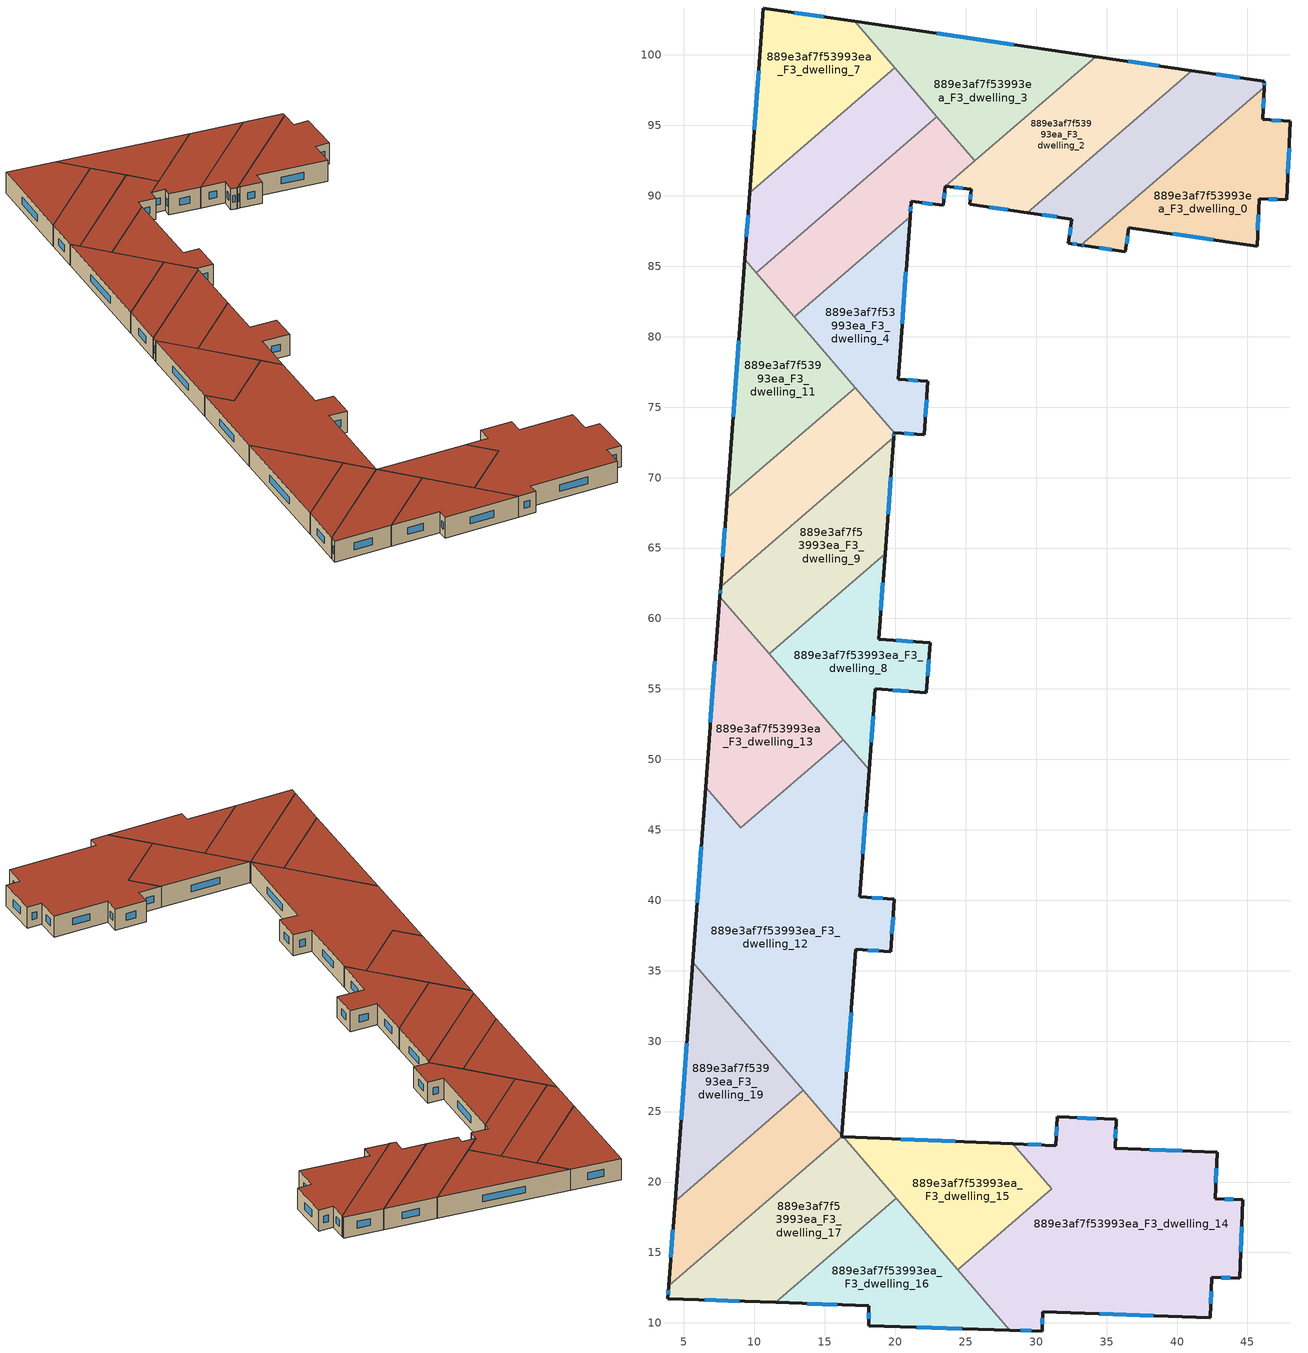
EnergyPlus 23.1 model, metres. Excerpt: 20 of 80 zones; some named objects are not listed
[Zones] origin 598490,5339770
889e3af7f53993ea_F3_dwelling_0
 floor to 889e3af7f53993ea_F2_dwelling_0 (EU_floor_Construction): 46.19,97.72 46.07,95.42 48.03,95.3 47.79,89.71 45.83,89.8 45.68,86.42 36.59,87.75 36.34,86.03 33.49,86.45 33.17,86.5 z9
 wall outside (EU_wall_Construction): 33.17,86.5 33.49,86.45 36.34,86.03 36.59,87.75 45.68,86.42 45.83,89.8 47.79,89.71 48.03,95.3 46.07,95.42 46.19,97.72 z9:12
 wall to 889e3af7f53993ea_F3_dwelling_1 (EU_wall_Construction): 46.19,97.72 33.17,86.5 z9:12
 window (EU_Window_Construction): 45.73,87.57 45.78,88.65 / 39.68,87.29 42.59,86.87 / 36.42,86.62 36.5,87.16 / 34.46,86.31 35.37,86.18 / 33.28,86.49 33.38,86.47 / 46.11,96.21 46.15,96.94 / 47.37,95.34 46.74,95.38 / 47.87,91.61 47.95,93.4 / 46.5,89.77 47.12,89.74 z10.02:10.98
 roof outside (EU_roof_Construction): 45.68,86.42 45.83,89.8 47.79,89.71 48.03,95.3 46.07,95.42 46.19,97.72 33.17,86.5 33.49,86.45 36.34,86.03 36.59,87.75 z12
889e3af7f53993ea_F3_dwelling_1
 floor to 889e3af7f53993ea_F2_dwelling_1 (EU_floor_Construction): 46.2,98.12 46.19,97.72 33.17,86.5 32.29,86.63 32.54,88.35 29.36,88.81 41.04,98.88 z9
 wall outside (EU_wall_Construction): 29.36,88.81 32.54,88.35 32.29,86.63 33.17,86.5 / 46.19,97.72 46.2,98.12 41.04,98.88 z9:12
 wall to 889e3af7f53993ea_F3_dwelling_2 (EU_wall_Construction): 41.04,98.88 29.36,88.81 z9:12
 window (EU_Window_Construction): 32.45,87.76 32.37,87.22 / 30.44,88.65 31.46,88.5 / 44.45,98.38 42.8,98.62 / 46.19,97.86 46.2,97.99 / 32.59,86.59 32.87,86.55 z10.02:10.98
 roof outside (EU_roof_Construction): 46.19,97.72 46.2,98.12 41.04,98.88 29.36,88.81 32.54,88.35 32.29,86.63 33.17,86.5 z12
889e3af7f53993ea_F3_dwelling_10
 floor to 889e3af7f53993ea_F2_dwelling_10 (EU_floor_Construction): 17.16,76.39 19.92,73.19 19.89,72.85 7.6,62.25 8.06,68.55 z9
 wall outside (EU_wall_Construction): 8.06,68.55 7.6,62.25 / 19.89,72.85 19.91,73.19 z9:12
 wall to 889e3af7f53993ea_F3_dwelling_9 (EU_wall_Construction): 7.6,62.25 19.89,72.85 z9:12
 wall to 889e3af7f53993ea_F3_dwelling_11 (EU_wall_Construction): 17.16,76.39 8.06,68.55 z9:12
 wall to 889e3af7f53993ea_F3_dwelling_4 (EU_wall_Construction): 19.92,73.19 17.16,76.39 z9:12
 window (EU_Window_Construction): 7.9,66.41 7.76,64.4 / 19.9,72.97 19.9,73.07 z10.02:10.98
 roof outside (EU_roof_Construction): 19.89,72.85 19.91,73.19 17.16,76.39 8.06,68.55 7.6,62.25 z12
889e3af7f53993ea_F3_dwelling_11
 floor to 889e3af7f53993ea_F2_dwelling_11 (EU_floor_Construction): 9.32,85.49 17.16,76.39 8.06,68.55 z9
 wall outside (EU_wall_Construction): 9.32,85.49 8.06,68.55 z9:12
 wall to 889e3af7f53993ea_F3_dwelling_5 (EU_wall_Construction): 12.81,81.43 10.13,84.55 z9:12
 wall to 889e3af7f53993ea_F3_dwelling_6 (EU_wall_Construction): 10.13,84.55 9.32,85.49 z9:12
 wall to 889e3af7f53993ea_F3_dwelling_4 (EU_wall_Construction): 17.16,76.39 12.81,81.43 z9:12
 window (EU_Window_Construction): 8.89,79.72 8.49,74.31 z10.02:10.98
 roof outside (EU_roof_Construction): 17.16,76.39 9.32,85.49 8.06,68.55 z12
889e3af7f53993ea_F3_dwelling_12
 floor to 889e3af7f53993ea_F2_dwelling_12 (EU_floor_Construction): 18.14,49.26 17.48,40.25 19.94,40.07 19.66,36.35 17.2,36.53 16.22,23.32 5.62,35.61 6.54,48.02 9.02,45.14 16.29,51.41 z9
 wall outside (EU_wall_Construction): 16.22,23.32 17.2,36.53 19.66,36.35 19.94,40.07 17.48,40.25 18.14,49.26 / 6.54,48.02 5.62,35.61 z9:12
 wall to 889e3af7f53993ea_F3_dwelling_13 (EU_wall_Construction): 16.29,51.41 9.02,45.14 6.54,48.02 z9:12
 wall to 889e3af7f53993ea_F3_dwelling_19 (EU_wall_Construction): 5.62,35.61 13.48,26.5 z9:12
 wall to 889e3af7f53993ea_F3_dwelling_8 (EU_wall_Construction): 18.14,49.26 16.29,51.41 z9:12
 wall to 889e3af7f53993ea_F3_dwelling_18 (EU_wall_Construction): 13.48,26.5 16.22,23.32 z9:12
 window (EU_Window_Construction): 18.04,36.47 18.82,36.41 / 16.55,27.81 16.87,32.03 / 6.23,43.79 5.94,39.83 / 17.7,43.32 17.92,46.2 / 19.1,40.13 18.31,40.19 / 19.76,37.61 19.85,38.8 z10.02:10.98
 roof outside (EU_roof_Construction): 16.22,23.32 17.2,36.53 19.66,36.35 19.94,40.07 17.48,40.25 18.14,49.26 16.29,51.41 9.02,45.14 6.54,48.02 5.62,35.61 z12
889e3af7f53993ea_F3_dwelling_13
 floor to 889e3af7f53993ea_F2_dwelling_13 (EU_floor_Construction): 7.55,61.56 16.29,51.41 9.02,45.14 6.54,48.02 z9
 wall outside (EU_wall_Construction): 7.55,61.56 6.54,48.02 z9:12
 wall to 889e3af7f53993ea_F3_dwelling_9 (EU_wall_Construction): 11.04,57.5 7.55,61.56 z9:12
 wall to 889e3af7f53993ea_F3_dwelling_8 (EU_wall_Construction): 16.29,51.41 11.04,57.5 z9:12
 window (EU_Window_Construction): 7.2,56.95 6.88,52.62 z10.02:10.98
 roof outside (EU_roof_Construction): 16.29,51.41 7.55,61.56 6.54,48.02 9.02,45.14 z12
889e3af7f53993ea_F3_dwelling_14
 floor to 889e3af7f53993ea_F2_dwelling_14 (EU_floor_Construction): 42.85,22.11 42.7,18.82 44.68,18.74 44.44,13.16 42.47,13.24 42.34,10.37 30.45,10.78 30.42,9.42 28.14,9.49 24.43,13.79 31.1,19.53 28.36,22.71 31.39,22.59 31.49,24.62 35.69,24.44 35.6,22.41 z9
 wall outside (EU_wall_Construction): 28.14,9.49 30.42,9.42 30.45,10.78 42.34,10.37 42.47,13.24 44.44,13.16 44.68,18.74 42.7,18.82 42.85,22.11 35.6,22.41 35.69,24.44 31.49,24.62 31.39,22.59 28.36,22.71 z9:12
 wall to 889e3af7f53993ea_F3_dwelling_15 (EU_wall_Construction): 28.36,22.71 31.1,19.53 24.43,13.79 z9:12
 wall to 889e3af7f53993ea_F3_dwelling_16 (EU_wall_Construction): 24.43,13.79 28.14,9.49 z9:12
 window (EU_Window_Construction): 40.38,22.21 38.07,22.31 / 42.75,19.94 42.8,20.99 / 44.01,18.77 43.38,18.79 / 44.52,15.06 44.6,16.84 / 43.14,13.21 43.77,13.19 / 42.39,11.35 42.43,12.26 / 34.5,10.64 38.3,10.51 / 30.43,9.89 30.44,10.32 / 28.91,9.47 29.64,9.45 / 30.36,22.63 29.39,22.67 / 31.45,23.93 31.42,23.28 / 34.26,24.5 32.92,24.56 / 35.63,23.1 35.66,23.75 z10.02:10.98
 roof outside (EU_roof_Construction): 42.34,10.37 42.47,13.24 44.44,13.16 44.68,18.74 42.7,18.82 42.85,22.11 35.6,22.41 35.69,24.44 31.49,24.62 31.39,22.59 28.36,22.71 31.1,19.53 24.43,13.79 28.14,9.49 30.42,9.42 30.45,10.78 z12
889e3af7f53993ea_F3_dwelling_15
 floor to 889e3af7f53993ea_F2_dwelling_15 (EU_floor_Construction): 28.36,22.71 31.1,19.53 24.43,13.79 16.3,23.22 z9
 wall outside (EU_wall_Construction): 28.36,22.71 16.3,23.22 z9:12
 wall to 889e3af7f53993ea_F3_dwelling_17 (EU_wall_Construction): 16.3,23.22 20.08,18.83 z9:12
 wall to 889e3af7f53993ea_F3_dwelling_16 (EU_wall_Construction): 20.08,18.83 24.43,13.79 z9:12
 window (EU_Window_Construction): 24.26,22.88 20.4,23.05 z10.02:10.98
 roof outside (EU_roof_Construction): 31.1,19.53 28.36,22.71 16.3,23.22 24.43,13.79 z12
889e3af7f53993ea_F3_dwelling_16
 floor to 889e3af7f53993ea_F2_dwelling_16 (EU_floor_Construction): 20.08,18.83 28.14,9.49 18.11,9.79 18.11,11.22 11.53,11.46 z9
 wall outside (EU_wall_Construction): 11.53,11.46 18.11,11.22 18.11,9.79 28.14,9.49 z9:12
 wall to 889e3af7f53993ea_F3_dwelling_17 (EU_wall_Construction): 20.08,18.83 11.53,11.46 z9:12
 window (EU_Window_Construction): 13.77,11.38 15.87,11.3 / 21.52,9.69 24.72,9.6 / 18.11,10.74 18.11,10.28 z10.02:10.98
 roof outside (EU_roof_Construction): 28.14,9.49 20.08,18.83 11.53,11.46 18.11,11.22 18.11,9.79 z12
889e3af7f53993ea_F3_dwelling_17
 floor to 889e3af7f53993ea_F2_dwelling_17 (EU_floor_Construction): 16.3,23.22 20.08,18.83 11.53,11.46 3.85,11.73 3.92,12.63 16.21,23.22 z9
 wall outside (EU_wall_Construction): 3.92,12.63 3.85,11.73 11.53,11.46 / 16.3,23.22 16.21,23.22 z9:12
 wall to 889e3af7f53993ea_F3_dwelling_18 (EU_wall_Construction): 16.21,23.22 3.92,12.63 z9:12
 window (EU_Window_Construction): 6.46,11.64 8.92,11.55 / 3.9,12.32 3.88,12.03 z10.02:10.98
 roof outside (EU_roof_Construction): 20.08,18.83 16.3,23.22 16.21,23.22 3.92,12.63 3.85,11.73 11.53,11.46 z12
889e3af7f53993ea_F3_dwelling_18
 floor to 889e3af7f53993ea_F2_dwelling_18 (EU_floor_Construction): 13.47,26.5 16.22,23.32 16.21,23.22 3.92,12.63 4.37,18.65 z9
 wall outside (EU_wall_Construction): 4.37,18.65 3.92,12.63 / 16.21,23.22 16.22,23.32 z9:12
 wall to 889e3af7f53993ea_F3_dwelling_19 (EU_wall_Construction): 13.47,26.5 4.37,18.65 z9:12
 window (EU_Window_Construction): 4.21,16.6 4.07,14.67 z10.02:10.98
 roof outside (EU_roof_Construction): 16.21,23.22 16.22,23.32 13.47,26.5 4.37,18.65 3.92,12.63 z12
889e3af7f53993ea_F3_dwelling_19
 floor to 889e3af7f53993ea_F2_dwelling_19 (EU_floor_Construction): 5.62,35.61 13.47,26.5 4.37,18.65 z9
 wall outside (EU_wall_Construction): 5.62,35.61 4.37,18.65 z9:12
 window (EU_Window_Construction): 5.2,29.84 4.79,24.42 z10.02:10.98
 roof outside (EU_roof_Construction): 13.47,26.5 5.62,35.61 4.37,18.65 z12
889e3af7f53993ea_F3_dwelling_2
 floor to 889e3af7f53993ea_F2_dwelling_2 (EU_floor_Construction): 41.04,98.88 29.36,88.81 25.28,89.41 25.4,90.47 23.56,90.69 34.21,99.88 z9
 wall outside (EU_wall_Construction): 23.56,90.69 25.4,90.47 25.28,89.41 29.36,88.81 / 41.04,98.88 34.21,99.88 z9:12
 wall to 889e3af7f53993ea_F3_dwelling_3 (EU_wall_Construction): 34.21,99.88 25.64,92.49 z9:12
 wall to 889e3af7f53993ea_F3_dwelling_5 (EU_wall_Construction): 25.64,92.49 23.56,90.69 z9:12
 window (EU_Window_Construction): 26.67,89.2 27.97,89.01 / 25.36,90.11 25.32,89.77 / 24.19,90.62 24.78,90.54 / 38.72,99.22 36.54,99.54 z10.02:10.98
 roof outside (EU_roof_Construction): 41.04,98.88 34.21,99.88 23.56,90.69 25.4,90.47 25.28,89.41 29.36,88.81 z12
889e3af7f53993ea_F3_dwelling_3
 floor to 889e3af7f53993ea_F2_dwelling_3 (EU_floor_Construction): 34.21,99.88 25.64,92.49 17.11,102.39 z9
 wall outside (EU_wall_Construction): 34.21,99.88 17.11,102.39 z9:12
 wall to 889e3af7f53993ea_F3_dwelling_6 (EU_wall_Construction): 19.95,99.1 22.95,95.61 z9:12
 wall to 889e3af7f53993ea_F3_dwelling_5 (EU_wall_Construction): 22.95,95.61 25.64,92.49 z9:12
 wall to 889e3af7f53993ea_F3_dwelling_7 (EU_wall_Construction): 17.11,102.39 19.95,99.1 z9:12
 window (EU_Window_Construction): 28.4,100.73 22.93,101.53 z10.02:10.98
 roof outside (EU_roof_Construction): 34.21,99.88 17.11,102.39 25.64,92.49 z12
889e3af7f53993ea_F3_dwelling_4
 floor to 889e3af7f53993ea_F2_dwelling_4 (EU_floor_Construction): 21.05,88.53 20.2,76.99 22.32,76.84 22.05,73.03 19.92,73.19 12.81,81.43 z9
 wall outside (EU_wall_Construction): 19.92,73.19 22.05,73.03 22.32,76.84 20.2,76.99 21.05,88.53 z9:12
 wall to 889e3af7f53993ea_F3_dwelling_5 (EU_wall_Construction): 21.05,88.53 12.81,81.43 z9:12
 window (EU_Window_Construction): 20.64,73.13 21.32,73.08 / 20.49,80.92 20.76,84.61 / 21.6,76.89 20.92,76.94 / 22.14,74.32 22.23,75.54 z10.02:10.98
 roof outside (EU_roof_Construction): 22.05,73.03 22.32,76.84 20.2,76.99 21.05,88.53 12.81,81.43 19.92,73.19 z12
889e3af7f53993ea_F3_dwelling_5
 floor to 889e3af7f53993ea_F2_dwelling_5 (EU_floor_Construction): 22.95,95.61 25.64,92.49 23.56,90.69 23.39,89.32 21.13,89.6 21.05,88.53 12.81,81.43 10.13,84.55 z9
 wall outside (EU_wall_Construction): 21.05,88.53 21.13,89.6 23.39,89.32 23.56,90.69 z9:12
 wall to 889e3af7f53993ea_F3_dwelling_6 (EU_wall_Construction): 22.95,95.61 10.13,84.55 z9:12
 window (EU_Window_Construction): 23.45,89.79 23.5,90.23 / 21.9,89.51 22.62,89.42 / 21.08,88.9 21.1,89.24 z10.02:10.98
 roof outside (EU_roof_Construction): 23.39,89.32 23.56,90.69 25.64,92.49 22.95,95.61 10.13,84.55 12.81,81.43 21.05,88.53 21.13,89.6 z12
889e3af7f53993ea_F3_dwelling_6
 floor to 889e3af7f53993ea_F2_dwelling_6 (EU_floor_Construction): 19.95,99.1 22.95,95.61 10.13,84.55 9.32,85.49 9.67,90.24 z9
 wall outside (EU_wall_Construction): 9.67,90.24 9.32,85.49 z9:12
 wall to 889e3af7f53993ea_F3_dwelling_7 (EU_wall_Construction): 19.95,99.1 9.67,90.24 z9:12
 window (EU_Window_Construction): 9.55,88.62 9.44,87.1 z10.02:10.98
 roof outside (EU_roof_Construction): 22.95,95.61 19.95,99.1 9.67,90.24 9.32,85.49 10.13,84.55 z12
889e3af7f53993ea_F3_dwelling_7
 floor to 889e3af7f53993ea_F2_dwelling_7 (EU_floor_Construction): 17.11,102.39 19.95,99.1 9.67,90.24 10.64,103.33 z9
 wall outside (EU_wall_Construction): 17.11,102.39 10.64,103.33 9.67,90.24 z9:12
 window (EU_Window_Construction): 10.31,98.88 10,94.69 / 14.91,102.71 12.84,103.01 z10.02:10.98
 roof outside (EU_roof_Construction): 19.95,99.1 17.11,102.39 10.64,103.33 9.67,90.24 z12
889e3af7f53993ea_F3_dwelling_8
 floor to 889e3af7f53993ea_F2_dwelling_8 (EU_floor_Construction): 19.28,64.6 18.83,58.53 22.47,58.27 22.21,54.73 18.57,55.01 18.14,49.26 11.04,57.5 z9
 wall outside (EU_wall_Construction): 18.14,49.26 18.57,55.01 22.21,54.73 22.47,58.27 18.83,58.53 19.28,64.6 z9:12
 wall to 889e3af7f53993ea_F3_dwelling_9 (EU_wall_Construction): 19.28,64.6 11.04,57.5 z9:12
 window (EU_Window_Construction): 19.81,54.91 20.97,54.83 / 18.29,51.22 18.42,53.05 / 18.98,60.6 19.12,62.54 / 21.23,58.36 20.07,58.44 / 22.3,55.93 22.38,57.06 z10.02:10.98
 roof outside (EU_roof_Construction): 18.14,49.26 18.57,55.01 22.21,54.73 22.47,58.27 18.83,58.53 19.28,64.6 11.04,57.5 z12
889e3af7f53993ea_F3_dwelling_9
 floor to 889e3af7f53993ea_F2_dwelling_9 (EU_floor_Construction): 19.89,72.85 19.28,64.6 11.04,57.5 7.55,61.56 7.6,62.25 z9
 wall outside (EU_wall_Construction): 7.6,62.25 7.55,61.56 / 19.28,64.6 19.89,72.85 z9:12
 window (EU_Window_Construction): 7.58,62.02 7.56,61.79 / 19.48,67.41 19.68,70.04 z10.02:10.98
 roof outside (EU_roof_Construction): 19.28,64.6 19.89,72.85 7.6,62.25 7.55,61.56 11.04,57.5 z12
[Building]
EU S2 Campaign: North Axis=0; Terrain=City; Solar Distribution=FullExterior
[Site:Location]
Vienna: Latitude=48; Longitude=16.5; Time Zone=1; Elevation=183
[SizingPeriod:WeatherFileDays]
AnnualSizingPeriod: Begin Month=1; Begin Day of Month=1; End Month=12; End Day of Month=31; Day of Week for Start Day=Monday; Use Weather File Daylight Saving Period=No; Use Weather File Rain and Snow Indicators=No
[MATERIAL]
EU_InternalMass_Material: Roughness=MediumRough; Thickness=0.1; Conductivity=1; Density=1800; Specific Heat=900; Thermal Absorptance=0.9; Solar Absorptance=0.7; Visible Absorptance=0.7
[MATERIAL:NOMASS] Roughness=MediumRough; Thermal Absorptance=0.9; Solar Absorptance=0.7; Visible Absorptance=0.7
Name | Thermal Resistance
EU_wall_NoMass | 0.942466
EU_roof_NoMass | 0.551687
EU_floor_NoMass | 0.66527
[WINDOWMATERIAL:SIMPLEGLAZINGSYSTEM]
EU_Window_SimpleGlazing: UFactor=2.03367; Solar Heat Gain Coefficient=0.65; Visible Transmittance=0.65
[CONSTRUCTION]
EU_wall_Construction: EU_wall_NoMass
EU_roof_Construction: EU_roof_NoMass
EU_floor_Construction: EU_floor_NoMass
EU_Window_Construction: EU_Window_SimpleGlazing
EU_InternalMass_Construction: EU_InternalMass_Material
[ZONE] Type=1; Multiplier=1; Ceiling Height=autocalculate; Floor Area=autocalculate; Part of Total Floor Area=Yes
Name | Volume
889e3af7f53993ea_F3_dwelling_0 | 229.723
889e3af7f53993ea_F3_dwelling_1 | 204.165
889e3af7f53993ea_F3_dwelling_10 | 190.707
889e3af7f53993ea_F3_dwelling_11 | 216.226
889e3af7f53993ea_F3_dwelling_12 | 675.927
889e3af7f53993ea_F3_dwelling_13 | 247.567
889e3af7f53993ea_F3_dwelling_14 | 595.452
889e3af7f53993ea_F3_dwelling_15 | 219.725
889e3af7f53993ea_F3_dwelling_16 | 216.94
889e3af7f53993ea_F3_dwelling_17 | 252.571
889e3af7f53993ea_F3_dwelling_18 | 181.348
889e3af7f53993ea_F3_dwelling_19; 889e3af7f53993ea_F3_dwelling_6 | 216.954
889e3af7f53993ea_F3_dwelling_2 | 234.044
889e3af7f53993ea_F3_dwelling_3 | 221.823
889e3af7f53993ea_F3_dwelling_4 | 201.837
889e3af7f53993ea_F3_dwelling_5 | 210.133
889e3af7f53993ea_F3_dwelling_7 | 216.955
889e3af7f53993ea_F3_dwelling_8 | 216.207
889e3af7f53993ea_F3_dwelling_9 | 241.777
[INTERNALMASS] Construction=EU_InternalMass_Construction
Name | Zone or ZoneList | Surface Area
889e3af7f53993ea_F3_dwelling_0_EU_InternalMass | 889e3af7f53993ea_F3_dwelling_0 | 76.5675
889e3af7f53993ea_F3_dwelling_1_EU_InternalMass | 889e3af7f53993ea_F3_dwelling_1 | 68.0618
889e3af7f53993ea_F3_dwelling_2_EU_InternalMass | 889e3af7f53993ea_F3_dwelling_2 | 78.0177
889e3af7f53993ea_F3_dwelling_3_EU_InternalMass | 889e3af7f53993ea_F3_dwelling_3 | 73.9412
889e3af7f53993ea_F3_dwelling_4_EU_InternalMass | 889e3af7f53993ea_F3_dwelling_4 | 67.2786
889e3af7f53993ea_F3_dwelling_5_EU_InternalMass | 889e3af7f53993ea_F3_dwelling_5 | 70.0436
889e3af7f53993ea_F3_dwelling_6_EU_InternalMass | 889e3af7f53993ea_F3_dwelling_6 | 72.3179
889e3af7f53993ea_F3_dwelling_7_EU_InternalMass | 889e3af7f53993ea_F3_dwelling_7 | 72.3182
889e3af7f53993ea_F3_dwelling_8_EU_InternalMass | 889e3af7f53993ea_F3_dwelling_8 | 72.0693
889e3af7f53993ea_F3_dwelling_9_EU_InternalMass | 889e3af7f53993ea_F3_dwelling_9 | 80.592
889e3af7f53993ea_F3_dwelling_10_EU_InternalMass | 889e3af7f53993ea_F3_dwelling_10 | 63.5678
889e3af7f53993ea_F3_dwelling_11_EU_InternalMass | 889e3af7f53993ea_F3_dwelling_11 | 72.0754
889e3af7f53993ea_F3_dwelling_12_EU_InternalMass | 889e3af7f53993ea_F3_dwelling_12 | 225.314
889e3af7f53993ea_F3_dwelling_13_EU_InternalMass | 889e3af7f53993ea_F3_dwelling_13 | 82.5223
889e3af7f53993ea_F3_dwelling_14_EU_InternalMass | 889e3af7f53993ea_F3_dwelling_14 | 198.482
889e3af7f53993ea_F3_dwelling_15_EU_InternalMass | 889e3af7f53993ea_F3_dwelling_15 | 73.2419
889e3af7f53993ea_F3_dwelling_16_EU_InternalMass | 889e3af7f53993ea_F3_dwelling_16 | 72.3131
889e3af7f53993ea_F3_dwelling_17_EU_InternalMass | 889e3af7f53993ea_F3_dwelling_17 | 84.1903
889e3af7f53993ea_F3_dwelling_18_EU_InternalMass | 889e3af7f53993ea_F3_dwelling_18 | 60.4494
889e3af7f53993ea_F3_dwelling_19_EU_InternalMass | 889e3af7f53993ea_F3_dwelling_19 | 72.3178
[OTHEREQUIPMENT] Fuel Type=Electricity; Design Level Calculation Method=Watts/Area; Power per Zone Floor Area=1; Fraction Latent=0; Fraction Radiant=0; Fraction Lost=0; Carbon Dioxide Generation Rate=0; EndUse Subcategory=EU_Step8_InternalGains
Name | Zone or ZoneList or Space or SpaceList | Schedule
EU_Step8_InternalGain_889e3af7f53993ea_F3_dwelling_0_f000 | 889e3af7f53993ea_F3_dwelling_0 | EU_Step8_GainSchedule_889e3af7f53993ea_F3_dwelling_0_f000
EU_Step8_InternalGain_889e3af7f53993ea_F3_dwelling_1_f000 | 889e3af7f53993ea_F3_dwelling_1 | EU_Step8_GainSchedule_889e3af7f53993ea_F3_dwelling_1_f000
EU_Step8_InternalGain_889e3af7f53993ea_F3_dwelling_2_f000 | 889e3af7f53993ea_F3_dwelling_2 | EU_Step8_GainSchedule_889e3af7f53993ea_F3_dwelling_2_f000
EU_Step8_InternalGain_889e3af7f53993ea_F3_dwelling_3_f000 | 889e3af7f53993ea_F3_dwelling_3 | EU_Step8_GainSchedule_889e3af7f53993ea_F3_dwelling_3_f000
EU_Step8_InternalGain_889e3af7f53993ea_F3_dwelling_4_f000 | 889e3af7f53993ea_F3_dwelling_4 | EU_Step8_GainSchedule_889e3af7f53993ea_F3_dwelling_4_f000
EU_Step8_InternalGain_889e3af7f53993ea_F3_dwelling_5_f000 | 889e3af7f53993ea_F3_dwelling_5 | EU_Step8_GainSchedule_889e3af7f53993ea_F3_dwelling_5_f000
EU_Step8_InternalGain_889e3af7f53993ea_F3_dwelling_6_f000 | 889e3af7f53993ea_F3_dwelling_6 | EU_Step8_GainSchedule_889e3af7f53993ea_F3_dwelling_6_f000
EU_Step8_InternalGain_889e3af7f53993ea_F3_dwelling_7_f000 | 889e3af7f53993ea_F3_dwelling_7 | EU_Step8_GainSchedule_889e3af7f53993ea_F3_dwelling_7_f000
EU_Step8_InternalGain_889e3af7f53993ea_F3_dwelling_8_f000 | 889e3af7f53993ea_F3_dwelling_8 | EU_Step8_GainSchedule_889e3af7f53993ea_F3_dwelling_8_f000
EU_Step8_InternalGain_889e3af7f53993ea_F3_dwelling_9_f000 | 889e3af7f53993ea_F3_dwelling_9 | EU_Step8_GainSchedule_889e3af7f53993ea_F3_dwelling_9_f000
EU_Step8_InternalGain_889e3af7f53993ea_F3_dwelling_10_f000 | 889e3af7f53993ea_F3_dwelling_10 | EU_Step8_GainSchedule_889e3af7f53993ea_F3_dwelling_10_f000
EU_Step8_InternalGain_889e3af7f53993ea_F3_dwelling_11_f000 | 889e3af7f53993ea_F3_dwelling_11 | EU_Step8_GainSchedule_889e3af7f53993ea_F3_dwelling_11_f000
EU_Step8_InternalGain_889e3af7f53993ea_F3_dwelling_12_f000 | 889e3af7f53993ea_F3_dwelling_12 | EU_Step8_GainSchedule_889e3af7f53993ea_F3_dwelling_12_f000
EU_Step8_InternalGain_889e3af7f53993ea_F3_dwelling_13_f000 | 889e3af7f53993ea_F3_dwelling_13 | EU_Step8_GainSchedule_889e3af7f53993ea_F3_dwelling_13_f000
EU_Step8_InternalGain_889e3af7f53993ea_F3_dwelling_14_f000 | 889e3af7f53993ea_F3_dwelling_14 | EU_Step8_GainSchedule_889e3af7f53993ea_F3_dwelling_14_f000
EU_Step8_InternalGain_889e3af7f53993ea_F3_dwelling_15_f000 | 889e3af7f53993ea_F3_dwelling_15 | EU_Step8_GainSchedule_889e3af7f53993ea_F3_dwelling_15_f000
EU_Step8_InternalGain_889e3af7f53993ea_F3_dwelling_16_f000 | 889e3af7f53993ea_F3_dwelling_16 | EU_Step8_GainSchedule_889e3af7f53993ea_F3_dwelling_16_f000
EU_Step8_InternalGain_889e3af7f53993ea_F3_dwelling_17_f000 | 889e3af7f53993ea_F3_dwelling_17 | EU_Step8_GainSchedule_889e3af7f53993ea_F3_dwelling_17_f000
EU_Step8_InternalGain_889e3af7f53993ea_F3_dwelling_18_f000 | 889e3af7f53993ea_F3_dwelling_18 | EU_Step8_GainSchedule_889e3af7f53993ea_F3_dwelling_18_f000
EU_Step8_InternalGain_889e3af7f53993ea_F3_dwelling_19_f000 | 889e3af7f53993ea_F3_dwelling_19 | EU_Step8_GainSchedule_889e3af7f53993ea_F3_dwelling_19_f000
[ZONEVENTILATION:DESIGNFLOWRATE] Schedule=EU_AlwaysOn; Design Flow Rate Calculation Method=AirChanges/Hour; Air Changes per Hour=0.530523; Ventilation Type=Natural; Fan Pressure Rise=0; Fan Total Efficiency=1; Constant Term Coefficient=1; Temperature Term Coefficient=0; Velocity Term Coefficient=0; Velocity Squared Term Coefficient=0; Minimum Indoor Temperature=-100; Maximum Indoor Temperature=100; Delta Temperature=-100; Minimum Outdoor Temperature=-100; Maximum Outdoor Temperature=100; Maximum Wind Speed=40
Name | Zone or ZoneList or Space or SpaceList
EU_ConstantAir_889e3af7f53993ea_F3_dwelling_0 | 889e3af7f53993ea_F3_dwelling_0
EU_ConstantAir_889e3af7f53993ea_F3_dwelling_1 | 889e3af7f53993ea_F3_dwelling_1
EU_ConstantAir_889e3af7f53993ea_F3_dwelling_2 | 889e3af7f53993ea_F3_dwelling_2
EU_ConstantAir_889e3af7f53993ea_F3_dwelling_3 | 889e3af7f53993ea_F3_dwelling_3
EU_ConstantAir_889e3af7f53993ea_F3_dwelling_4 | 889e3af7f53993ea_F3_dwelling_4
EU_ConstantAir_889e3af7f53993ea_F3_dwelling_5 | 889e3af7f53993ea_F3_dwelling_5
EU_ConstantAir_889e3af7f53993ea_F3_dwelling_6 | 889e3af7f53993ea_F3_dwelling_6
EU_ConstantAir_889e3af7f53993ea_F3_dwelling_7 | 889e3af7f53993ea_F3_dwelling_7
EU_ConstantAir_889e3af7f53993ea_F3_dwelling_8 | 889e3af7f53993ea_F3_dwelling_8
EU_ConstantAir_889e3af7f53993ea_F3_dwelling_9 | 889e3af7f53993ea_F3_dwelling_9
EU_ConstantAir_889e3af7f53993ea_F3_dwelling_10 | 889e3af7f53993ea_F3_dwelling_10
EU_ConstantAir_889e3af7f53993ea_F3_dwelling_11 | 889e3af7f53993ea_F3_dwelling_11
EU_ConstantAir_889e3af7f53993ea_F3_dwelling_12 | 889e3af7f53993ea_F3_dwelling_12
EU_ConstantAir_889e3af7f53993ea_F3_dwelling_13 | 889e3af7f53993ea_F3_dwelling_13
EU_ConstantAir_889e3af7f53993ea_F3_dwelling_14 | 889e3af7f53993ea_F3_dwelling_14
EU_ConstantAir_889e3af7f53993ea_F3_dwelling_15 | 889e3af7f53993ea_F3_dwelling_15
EU_ConstantAir_889e3af7f53993ea_F3_dwelling_16 | 889e3af7f53993ea_F3_dwelling_16
EU_ConstantAir_889e3af7f53993ea_F3_dwelling_17 | 889e3af7f53993ea_F3_dwelling_17
EU_ConstantAir_889e3af7f53993ea_F3_dwelling_18 | 889e3af7f53993ea_F3_dwelling_18
EU_ConstantAir_889e3af7f53993ea_F3_dwelling_19 | 889e3af7f53993ea_F3_dwelling_19
[HVACTEMPLATE:ZONE:IDEALLOADSAIRSYSTEM] System Availability Schedule=EU_AlwaysOn; Maximum Heating Supply Air Temperature=50; Minimum Cooling Supply Air Temperature=13; Maximum Heating Supply Air Humidity Ratio=0.0156; Minimum Cooling Supply Air Humidity Ratio=0.0077; Heating Limit=NoLimit; Cooling Limit=NoLimit; Heating Availability Schedule=EU_AlwaysOn; Cooling Availability Schedule=EU_CoolingOff; Dehumidification Control Type=ConstantSensibleHeatRatio; Cooling Sensible Heat Ratio=0.7; Dehumidification Setpoint=60; Humidification Control Type=None; Humidification Setpoint=30; Outdoor Air Method=None; Outdoor Air Flow Rate per Person=0.00944; Outdoor Air Flow Rate per Zone Floor Area=0; Outdoor Air Flow Rate per Zone=0; Demand Controlled Ventilation Type=None; Outdoor Air Economizer Type=NoEconomizer; Heat Recovery Type=None; Sensible Heat Recovery Effectiveness=0.7; Latent Heat Recovery Effectiveness=0.65
Name | Template Thermostat
889e3af7f53993ea_F3_dwelling_0 | EU_HeatOnly_889e3af7f53993ea_F3_dwelling_0
889e3af7f53993ea_F3_dwelling_1 | EU_HeatOnly_889e3af7f53993ea_F3_dwelling_1
889e3af7f53993ea_F3_dwelling_2 | EU_HeatOnly_889e3af7f53993ea_F3_dwelling_2
889e3af7f53993ea_F3_dwelling_3 | EU_HeatOnly_889e3af7f53993ea_F3_dwelling_3
889e3af7f53993ea_F3_dwelling_4 | EU_HeatOnly_889e3af7f53993ea_F3_dwelling_4
889e3af7f53993ea_F3_dwelling_5 | EU_HeatOnly_889e3af7f53993ea_F3_dwelling_5
889e3af7f53993ea_F3_dwelling_6 | EU_HeatOnly_889e3af7f53993ea_F3_dwelling_6
889e3af7f53993ea_F3_dwelling_7 | EU_HeatOnly_889e3af7f53993ea_F3_dwelling_7
889e3af7f53993ea_F3_dwelling_8 | EU_HeatOnly_889e3af7f53993ea_F3_dwelling_8
889e3af7f53993ea_F3_dwelling_9 | EU_HeatOnly_889e3af7f53993ea_F3_dwelling_9
889e3af7f53993ea_F3_dwelling_10 | EU_HeatOnly_889e3af7f53993ea_F3_dwelling_10
889e3af7f53993ea_F3_dwelling_11 | EU_HeatOnly_889e3af7f53993ea_F3_dwelling_11
889e3af7f53993ea_F3_dwelling_12 | EU_HeatOnly_889e3af7f53993ea_F3_dwelling_12
889e3af7f53993ea_F3_dwelling_13 | EU_HeatOnly_889e3af7f53993ea_F3_dwelling_13
889e3af7f53993ea_F3_dwelling_14 | EU_HeatOnly_889e3af7f53993ea_F3_dwelling_14
889e3af7f53993ea_F3_dwelling_15 | EU_HeatOnly_889e3af7f53993ea_F3_dwelling_15
889e3af7f53993ea_F3_dwelling_16 | EU_HeatOnly_889e3af7f53993ea_F3_dwelling_16
889e3af7f53993ea_F3_dwelling_17 | EU_HeatOnly_889e3af7f53993ea_F3_dwelling_17
889e3af7f53993ea_F3_dwelling_18 | EU_HeatOnly_889e3af7f53993ea_F3_dwelling_18
889e3af7f53993ea_F3_dwelling_19 | EU_HeatOnly_889e3af7f53993ea_F3_dwelling_19
[SIZING:ZONE] Zone Cooling Design Supply Air Temperature Input Method=SupplyAirTemperature; Zone Cooling Design Supply Air Temperature=13; Zone Heating Design Supply Air Temperature Input Method=SupplyAirTemperature; Zone Heating Design Supply Air Temperature=50; Zone Cooling Design Supply Air Humidity Ratio=0.008; Zone Heating Design Supply Air Humidity Ratio=0.008; Cooling Design Air Flow Method=DesignDay; Cooling Design Air Flow Rate=0; Cooling Minimum Air Flow per Zone Floor Area=0.000762; Cooling Minimum Air Flow=0; Cooling Minimum Air Flow Fraction=0.2; Heating Design Air Flow Method=DesignDay; Heating Design Air Flow Rate=0; Heating Maximum Air Flow per Zone Floor Area=0.002032; Heating Maximum Air Flow=0.141576; Heating Maximum Air Flow Fraction=0.3; Account for Dedicated Outdoor Air System=No; Dedicated Outdoor Air System Control Strategy=NeutralSupplyAir; Dedicated Outdoor Air Low Setpoint Temperature for Design=autosize; Dedicated Outdoor Air High Setpoint Temperature for Design=autosize; Zone Load Sizing Method=Sensible Load Only No Latent Load; Zone Latent Cooling Design Supply Air Humidity Ratio Input Method=HumidityRatioDifference; Zone Cooling Design Supply Air Humidity Ratio Difference=0.005; Zone Latent Heating Design Supply Air Humidity Ratio Input Method=HumidityRatioDifference; Zone Humidification Design Supply Air Humidity Ratio Difference=0.005
889e3af7f53993ea_F3_dwelling_0; 889e3af7f53993ea_F3_dwelling_1; 889e3af7f53993ea_F3_dwelling_2; 889e3af7f53993ea_F3_dwelling_3; 889e3af7f53993ea_F3_dwelling_4; 889e3af7f53993ea_F3_dwelling_5; 889e3af7f53993ea_F3_dwelling_6; 889e3af7f53993ea_F3_dwelling_7; 889e3af7f53993ea_F3_dwelling_8; 889e3af7f53993ea_F3_dwelling_9; 889e3af7f53993ea_F3_dwelling_10; 889e3af7f53993ea_F3_dwelling_11; 889e3af7f53993ea_F3_dwelling_12; 889e3af7f53993ea_F3_dwelling_13; 889e3af7f53993ea_F3_dwelling_14; 889e3af7f53993ea_F3_dwelling_15; 889e3af7f53993ea_F3_dwelling_16; 889e3af7f53993ea_F3_dwelling_17; 889e3af7f53993ea_F3_dwelling_18; 889e3af7f53993ea_F3_dwelling_19
[SCHEDULE:CONSTANT]
Name | Hourly Value
EU_AlwaysOn | 1
EU_CoolingOff | 0
[SCHEDULE:FILE] Column Number=1; Rows to Skip at Top=0; Number of Hours of Data=8760; Column Separator=Comma; Interpolate to Timestep=No; Minutes per Item=60; Adjust Schedule for Daylight Savings=Yes
Name | File
EU_Step8_GainSchedule_889e3af7f53993ea_F3_dwelling_0_f000 | ../../schedules/889e3af7f53993ea/889e3af7f53993ea_F3_dwelling_0_f000_gain.csv
EU_Step8_GainSchedule_889e3af7f53993ea_F3_dwelling_1_f000 | ../../schedules/889e3af7f53993ea/889e3af7f53993ea_F3_dwelling_1_f000_gain.csv
EU_Step8_GainSchedule_889e3af7f53993ea_F3_dwelling_2_f000 | ../../schedules/889e3af7f53993ea/889e3af7f53993ea_F3_dwelling_2_f000_gain.csv
EU_Step8_GainSchedule_889e3af7f53993ea_F3_dwelling_3_f000 | ../../schedules/889e3af7f53993ea/889e3af7f53993ea_F3_dwelling_3_f000_gain.csv
EU_Step8_GainSchedule_889e3af7f53993ea_F3_dwelling_4_f000 | ../../schedules/889e3af7f53993ea/889e3af7f53993ea_F3_dwelling_4_f000_gain.csv
EU_Step8_GainSchedule_889e3af7f53993ea_F3_dwelling_5_f000 | ../../schedules/889e3af7f53993ea/889e3af7f53993ea_F3_dwelling_5_f000_gain.csv
EU_Step8_GainSchedule_889e3af7f53993ea_F3_dwelling_6_f000 | ../../schedules/889e3af7f53993ea/889e3af7f53993ea_F3_dwelling_6_f000_gain.csv
EU_Step8_GainSchedule_889e3af7f53993ea_F3_dwelling_7_f000 | ../../schedules/889e3af7f53993ea/889e3af7f53993ea_F3_dwelling_7_f000_gain.csv
EU_Step8_GainSchedule_889e3af7f53993ea_F3_dwelling_8_f000 | ../../schedules/889e3af7f53993ea/889e3af7f53993ea_F3_dwelling_8_f000_gain.csv
EU_Step8_GainSchedule_889e3af7f53993ea_F3_dwelling_9_f000 | ../../schedules/889e3af7f53993ea/889e3af7f53993ea_F3_dwelling_9_f000_gain.csv
EU_Step8_GainSchedule_889e3af7f53993ea_F3_dwelling_10_f000 | ../../schedules/889e3af7f53993ea/889e3af7f53993ea_F3_dwelling_10_f000_gain.csv
EU_Step8_GainSchedule_889e3af7f53993ea_F3_dwelling_11_f000 | ../../schedules/889e3af7f53993ea/889e3af7f53993ea_F3_dwelling_11_f000_gain.csv
EU_Step8_GainSchedule_889e3af7f53993ea_F3_dwelling_12_f000 | ../../schedules/889e3af7f53993ea/889e3af7f53993ea_F3_dwelling_12_f000_gain.csv
EU_Step8_GainSchedule_889e3af7f53993ea_F3_dwelling_13_f000 | ../../schedules/889e3af7f53993ea/889e3af7f53993ea_F3_dwelling_13_f000_gain.csv
EU_Step8_GainSchedule_889e3af7f53993ea_F3_dwelling_14_f000 | ../../schedules/889e3af7f53993ea/889e3af7f53993ea_F3_dwelling_14_f000_gain.csv
EU_Step8_GainSchedule_889e3af7f53993ea_F3_dwelling_15_f000 | ../../schedules/889e3af7f53993ea/889e3af7f53993ea_F3_dwelling_15_f000_gain.csv
EU_Step8_GainSchedule_889e3af7f53993ea_F3_dwelling_16_f000 | ../../schedules/889e3af7f53993ea/889e3af7f53993ea_F3_dwelling_16_f000_gain.csv
EU_Step8_GainSchedule_889e3af7f53993ea_F3_dwelling_17_f000 | ../../schedules/889e3af7f53993ea/889e3af7f53993ea_F3_dwelling_17_f000_gain.csv
EU_Step8_GainSchedule_889e3af7f53993ea_F3_dwelling_18_f000 | ../../schedules/889e3af7f53993ea/889e3af7f53993ea_F3_dwelling_18_f000_gain.csv
EU_Step8_GainSchedule_889e3af7f53993ea_F3_dwelling_19_f000 | ../../schedules/889e3af7f53993ea/889e3af7f53993ea_F3_dwelling_19_f000_gain.csv
